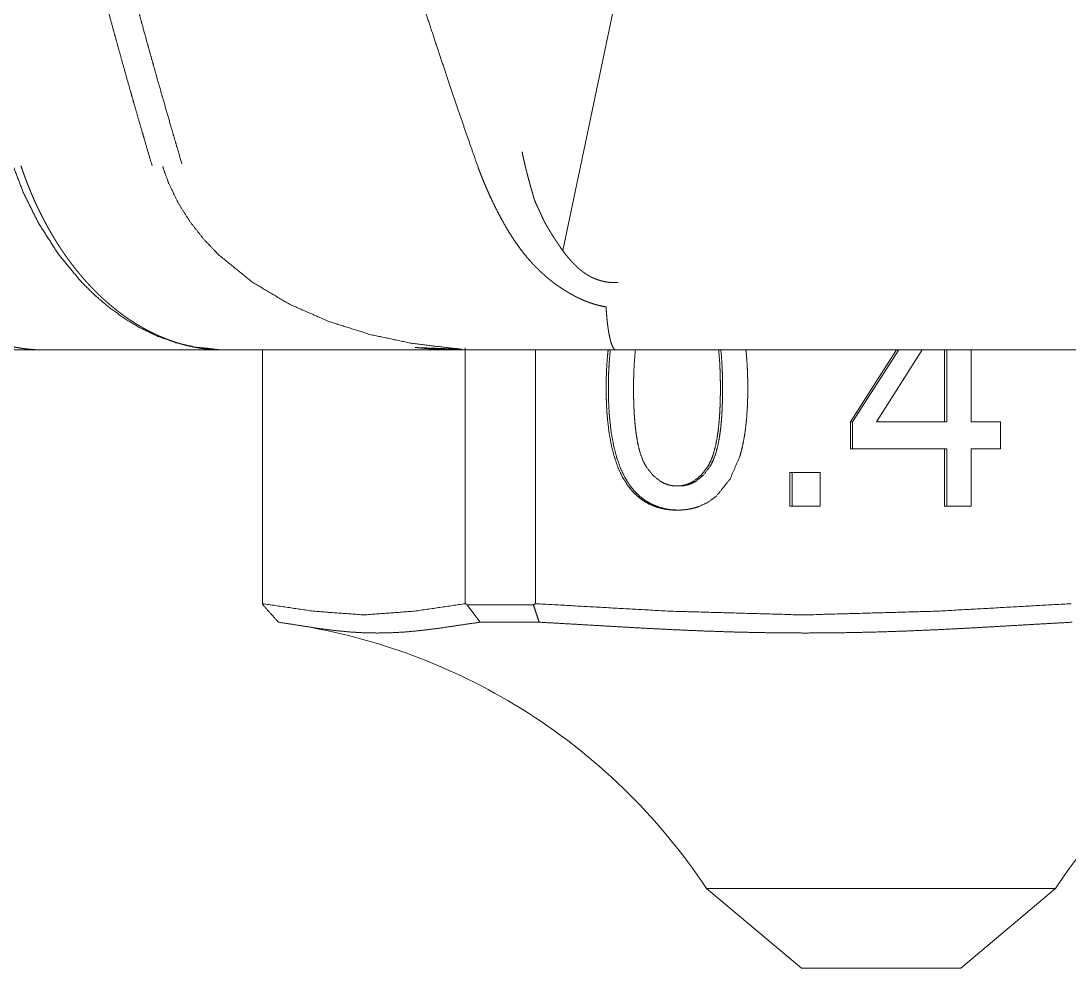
# Paper-space layout 'A3_1' of a CAD drawing. Header units: millimetres. Extents: x 0 to 420, y 0 to 297.
# Drawn here: x 187.65 to 194.23, y 105.77 to 111.71 of the extents above; entities that cross this region are included whole.
import ezdxf

# ---------------------------------------------------------------- set-up
doc = ezdxf.new("R2010")
doc.units = ezdxf.units.MM
doc.layers.add('170', color=7, linetype='Continuous', true_color=0xffffff)

psp = doc.layouts.new('A3_1')

# ---------------------------------------------------------------- linework, layer by layer
at = {"layer": '170', "color": 155, "linetype": 'Continuous', "lineweight": 13}
for p, q in [((191.0535, 110.2719), (191.5939, 112.8477)), ((187.7982, 109.6479), (187.3319, 109.6479)), ((189.2115, 109.6479), (187.7982, 109.6479)), ((188.9212, 109.6479), (188.8693, 109.6535)), ((190.4212, 109.6479), (188.9212, 109.6479)), ((189.1701, 108.0551), (189.1701, 109.6479)), ((190.4212, 109.6479), (190.4075, 109.6519)), ((190.442, 109.6619), (190.442, 108.0551)), ((190.8829, 108.0551), (190.8829, 109.6479)), ((192.859, 109.1959), (193.1483, 109.6479)), ((193.1622, 109.6479), (192.873, 109.1959)), ((193.3089, 109.6479), (193.0236, 109.1959)), ((193.4504, 109.6479), (193.4504, 109.1959)), ((193.4643, 109.6479), (193.4643, 109.1959)), ((193.6178, 109.6479), (193.6178, 109.1959)), ((192.859, 109.0271), (192.859, 109.1959)), ((192.873, 109.1959), (192.859, 109.1959)), ((192.873, 109.0271), (192.873, 109.1959)), ((193.0236, 109.1959), (193.4504, 109.1959)), ((193.4504, 109.1959), (193.4643, 109.1959)), ((193.6178, 109.1959), (193.8019, 109.1959)), ((193.8019, 109.1959), (193.8019, 109.0271)), ((193.4504, 109.0271), (192.859, 109.0271)), ((193.4504, 108.6679), (193.4504, 109.0271)), ((193.4504, 109.0271), (193.4643, 109.0271)), ((193.4643, 108.6679), (193.4643, 109.0271)), ((193.6178, 109.0271), (193.6178, 108.6679)), ((193.8019, 109.0271), (193.6178, 109.0271)), ((192.479, 108.6679), (192.479, 108.8778)), ((192.479, 108.8778), (192.6697, 108.8778)), ((192.4929, 108.6679), (192.4929, 108.8778)), ((192.6697, 108.8778), (192.6697, 108.6679)), ((191.7705, 108.7938), (191.7844, 108.7938)), ((192.6697, 108.6679), (192.479, 108.6679)), ((193.6178, 108.6679), (193.4504, 108.6679)), ((191.9553, 106.2679), (192.5512, 105.7679)), ((193.5512, 105.7679), (194.147, 106.2679))]:
    psp.add_line(p, q, dxfattribs=at)
for centre, start, end in [((188.7883, 104.1679), 58.22449, 80.96624), ((188.7883, 104.1679), 33.54774, 58.22449), ((197.3141, 104.1679), 121.77551, 146.45226)]:
    psp.add_arc(centre, 3.8, start, end, dxfattribs=at)
for points, knots in [([(188.4771, 110.8036), (188.4519, 110.8887), (188.4269, 110.974), (188.4144, 111.0168), (188.3896, 111.1023), (188.365, 111.1881), (188.3527, 111.231), (188.3404, 111.274), (188.3161, 111.3601), (188.2919, 111.4464), (188.2678, 111.5329), (188.2439, 111.6195), (188.232, 111.6629), (188.2083, 111.7498), (188.1965, 111.7933), (188.173, 111.8804), (188.1496, 111.9678), (188.138, 112.0115), (188.1264, 112.0553), (188.1034, 112.1429), (188.0805, 112.2308), (188.0577, 112.3188), (188.0464, 112.3628), (188.0238, 112.4511), (188.0126, 112.4953), (187.9903, 112.5838), (187.9792, 112.6281), (187.9571, 112.7168), (187.9351, 112.8057), (187.9132, 112.8948), (187.9024, 112.9394), (187.8807, 113.0288), (187.8592, 113.1182), (187.8486, 113.163), (187.8273, 113.2527), (187.8167, 113.2977), (187.7956, 113.3876), (187.7747, 113.4777), (187.7643, 113.5228), (187.7539, 113.568), (187.7332, 113.6584), (187.7127, 113.749), (187.7025, 113.7943), (187.6822, 113.8851), (187.6721, 113.9306), (187.652, 114.0216), (187.632, 114.1128), (187.622, 114.1584), (187.6022, 114.2498), (187.5924, 114.2956), (187.5728, 114.3872), (187.5631, 114.4331), (187.5437, 114.5249), (187.5341, 114.5709), (187.5245, 114.6169), (187.5054, 114.7091), (187.4864, 114.8014), (187.4676, 114.8938), (187.4582, 114.9401), (187.4488, 114.9864), (187.4303, 115.0791), (187.421, 115.1256), (187.4026, 115.2185), (187.3844, 115.3116), (187.3663, 115.4049), (187.3573, 115.4515), (187.3394, 115.545), (187.3216, 115.6386), (187.3039, 115.7323), (187.2864, 115.8262), (187.269, 115.9203), (187.2517, 116.0144), (187.2346, 116.1088), (187.2176, 116.2032), (187.2007, 116.2978), (187.184, 116.3926), (187.1674, 116.4874), (187.1591, 116.535), (187.1427, 116.6301), (187.1264, 116.7253), (187.1183, 116.7729), (187.1022, 116.8684), (187.0862, 116.964), (187.0704, 117.0597), (187.0547, 117.1555), (187.0391, 117.2515), (187.0236, 117.3477), (187.0159, 117.3958), (187.0006, 117.4921), (186.993, 117.5403), (186.9779, 117.6369), (186.9704, 117.6852), (186.9555, 117.7819), (186.9407, 117.8788), (186.9334, 117.9273), (186.9188, 118.0243), (186.9115, 118.0729), (186.8971, 118.1702), (186.89, 118.2189), (186.8757, 118.3164), (186.8616, 118.414), (186.8476, 118.5117), (186.8338, 118.6096), (186.8269, 118.6585), (186.8132, 118.7566), (186.8064, 118.8057), (186.7929, 118.9039), (186.7795, 119.0023), (186.7729, 119.0516), (186.7597, 119.1501), (186.7466, 119.2488), (186.7336, 119.3477), (186.7272, 119.3971), (186.7144, 119.4961), (186.7017, 119.5953), (186.6954, 119.6449), (186.6829, 119.7442), (186.6705, 119.8437), (186.6644, 119.8934), (186.6522, 119.9931), (186.6401, 120.0928), (186.6341, 120.1428), (186.6221, 120.2427), (186.6162, 120.2927), (186.6045, 120.3929), (186.5928, 120.4931), (186.5813, 120.5935), (186.5699, 120.694), (186.5586, 120.7946), (186.5474, 120.8953), (186.5418, 120.9457), (186.5308, 121.0466), (186.5254, 121.0971), (186.5145, 121.1982), (186.5038, 121.2995), (186.4932, 121.4008), (186.4827, 121.5022), (186.4723, 121.6038), (186.462, 121.7055), (186.4518, 121.8073), (186.4418, 121.9093), (186.4318, 122.0113), (186.422, 122.1135), (186.4123, 122.2158), (186.4026, 122.3182), (186.3931, 122.4207), (186.3838, 122.5233), (186.3745, 122.6261), (186.3653, 122.729), (186.3608, 122.7804), (186.3518, 122.8835), (186.3429, 122.9867), (186.3341, 123.0899), (186.3297, 123.1416), (186.3211, 123.2451), (186.3168, 123.2969), (186.3084, 123.4005), (186.3042, 123.4523), (186.2959, 123.5561), (186.2877, 123.66), (186.2797, 123.7641), (186.2717, 123.8682), (186.2638, 123.9725), (186.2561, 124.0768), (186.2522, 124.1291), (186.2447, 124.2336), (186.2372, 124.3383), (186.2298, 124.443), (186.2262, 124.4954), (186.2189, 124.6004), (186.2118, 124.7054), (186.2048, 124.8106), (186.1979, 124.9158), (186.1945, 124.9685), (186.1878, 125.074), (186.1811, 125.1795), (186.1779, 125.2323), (186.1714, 125.338), (186.165, 125.4438), (186.1588, 125.5498), (186.1557, 125.6028), (186.1495, 125.7089), (186.1435, 125.8151), (186.1406, 125.8682), (186.1347, 125.9746), (186.1318, 126.0278), (186.1261, 126.1343), (186.1233, 126.1876), (186.1178, 126.2943), (186.1123, 126.4011), (186.107, 126.508), (186.1017, 126.615), (186.0991, 126.6686), (186.0941, 126.7757), (186.0916, 126.8293), (186.0866, 126.9367), (186.0842, 126.9904), (186.0794, 127.0979), (186.077, 127.1517), (186.0724, 127.2593), (186.0679, 127.3671), (186.0634, 127.4749), (186.0591, 127.5829), (186.0548, 127.6909), (186.0528, 127.745), (186.0487, 127.8533), (186.0467, 127.9074), (186.0427, 128.0158), (186.0408, 128.07), (186.037, 128.1786), (186.0351, 128.2329), (186.0315, 128.3416), (186.0279, 128.4504), (186.0245, 128.5593), (186.0211, 128.6683), (186.0179, 128.7774), (186.0147, 128.8866), (186.0132, 128.9413), (186.0102, 129.0507), (186.0087, 129.1054), (186.0058, 129.2149), (186.003, 129.3245), (186.0004, 129.4343), (185.9978, 129.5441), (185.9965, 129.5991), (185.9941, 129.7091), (185.9929, 129.7641), (185.9906, 129.8742), (185.9884, 129.9845), (185.9863, 130.0948), (185.9843, 130.2053), (185.9824, 130.3159), (185.9814, 130.3712), (185.9797, 130.4819), (185.9788, 130.5373), (185.9772, 130.6481), (185.9764, 130.7036), (185.9749, 130.8146), (185.9742, 130.8701), (185.9728, 130.9813), (185.9715, 131.0925), (185.9704, 131.2039), (185.9693, 131.3154), (185.9687, 131.3711), (185.9678, 131.4827), (185.9669, 131.5944), (185.9665, 131.6503), (185.9658, 131.7622), (185.9652, 131.8741), (185.9646, 131.9862), (185.9642, 132.0983), (185.9638, 132.2106), (185.9636, 132.2668), (185.9634, 132.3791), (185.9633, 132.4354), (185.9632, 132.5479)], [0, 0, 0.004042, 0.008091, 0.010117, 0.014174, 0.018237, 0.02027, 0.022306, 0.026381, 0.030461, 0.034548, 0.038641, 0.040688, 0.04479, 0.046843, 0.050954, 0.05507, 0.057129, 0.059191, 0.063319, 0.067453, 0.071592, 0.073663, 0.077811, 0.079888, 0.084044, 0.086124, 0.090289, 0.094459, 0.098636, 0.100727, 0.104911, 0.109101, 0.111198, 0.115397, 0.117499, 0.121706, 0.125918, 0.128026, 0.130136, 0.13436, 0.138588, 0.140704, 0.144941, 0.147062, 0.151307, 0.155557, 0.157684, 0.161942, 0.164074, 0.16834, 0.170475, 0.174749, 0.176889, 0.179029, 0.183315, 0.187605, 0.191901, 0.194051, 0.196202, 0.200509, 0.202664, 0.206979, 0.211299, 0.215624, 0.217788, 0.222121, 0.22646, 0.230804, 0.235152, 0.239507, 0.243867, 0.248232, 0.252602, 0.256978, 0.261359, 0.265745, 0.267941, 0.272335, 0.276735, 0.278936, 0.283343, 0.287756, 0.292174, 0.296597, 0.301025, 0.305459, 0.307678, 0.31212, 0.314342, 0.318791, 0.321018, 0.325475, 0.329937, 0.33217, 0.336639, 0.338877, 0.343355, 0.345595, 0.35008, 0.354571, 0.359066, 0.363567, 0.36582, 0.370328, 0.372584, 0.3771, 0.381621, 0.383884, 0.388413, 0.392946, 0.397485, 0.399755, 0.404301, 0.408853, 0.411131, 0.415689, 0.420253, 0.422536, 0.427107, 0.431683, 0.433973, 0.438556, 0.440849, 0.44544, 0.450035, 0.454636, 0.459241, 0.463852, 0.468466, 0.470776, 0.475399, 0.477712, 0.482341, 0.486976, 0.491616, 0.49626, 0.50091, 0.505564, 0.510223, 0.514887, 0.519556, 0.52423, 0.528908, 0.533592, 0.53828, 0.542973, 0.547671, 0.552374, 0.554728, 0.559438, 0.564153, 0.568873, 0.571235, 0.575961, 0.578328, 0.583062, 0.58543, 0.590172, 0.594918, 0.599669, 0.604425, 0.609186, 0.613951, 0.616337, 0.621109, 0.625887, 0.630669, 0.633062, 0.637851, 0.642645, 0.647444, 0.652248, 0.654652, 0.659463, 0.664278, 0.666687, 0.671509, 0.676337, 0.681169, 0.683587, 0.688426, 0.693269, 0.695693, 0.700543, 0.702971, 0.707828, 0.710258, 0.715123, 0.719992, 0.724866, 0.729745, 0.732186, 0.737071, 0.739516, 0.744408, 0.746857, 0.751756, 0.754207, 0.759113, 0.764024, 0.768939, 0.77386, 0.778785, 0.781249, 0.786181, 0.788648, 0.793586, 0.796058, 0.801004, 0.803478, 0.80843, 0.813387, 0.818349, 0.823315, 0.828286, 0.833261, 0.835751, 0.840733, 0.843226, 0.848215, 0.853209, 0.858207, 0.86321, 0.865714, 0.870723, 0.873229, 0.878246, 0.883267, 0.888293, 0.893323, 0.898358, 0.900877, 0.905919, 0.908441, 0.913489, 0.916016, 0.921071, 0.9236, 0.928661, 0.933728, 0.938799, 0.943875, 0.946415, 0.951497, 0.956583, 0.959128, 0.964221, 0.969319, 0.974421, 0.979528, 0.984639, 0.987197, 0.992315, 0.994875, 1, 1]), ([(186.0813, 132.5479), (186.0815, 132.388), (186.0819, 132.2284), (186.0824, 132.069), (186.0831, 131.91), (186.0841, 131.7512), (186.0852, 131.5927), (186.0865, 131.4345), (186.0872, 131.3556), (186.0888, 131.1978), (186.0897, 131.119), (186.0916, 130.9617), (186.0937, 130.8046), (186.096, 130.6479), (186.0985, 130.4914), (186.1012, 130.3352), (186.1041, 130.1793), (186.1056, 130.1015), (186.1088, 129.946), (186.1105, 129.8684), (186.1139, 129.7134), (186.1176, 129.5586), (186.1215, 129.4042), (186.1235, 129.3271), (186.1277, 129.1731), (186.132, 129.0194), (186.1343, 128.9427), (186.139, 128.7894), (186.1439, 128.6364), (186.1464, 128.5601), (186.1515, 128.4076), (186.1569, 128.2553), (186.1597, 128.1793), (186.1653, 128.0275), (186.1712, 127.876), (186.1773, 127.7248), (186.1804, 127.6493), (186.1868, 127.4986), (186.1933, 127.3481), (186.1967, 127.273), (186.2036, 127.123), (186.2071, 127.0481), (186.2143, 126.8986), (186.2179, 126.8239), (186.2254, 126.6748), (186.2331, 126.5259), (186.2409, 126.3774), (186.249, 126.2292), (186.2573, 126.0813), (186.2615, 126.0075), (186.2701, 125.86), (186.2744, 125.7864), (186.2833, 125.6394), (186.2924, 125.4927), (186.3017, 125.3463), (186.3064, 125.2732), (186.316, 125.1273), (186.3209, 125.0544), (186.3308, 124.9089), (186.3408, 124.7637), (186.3511, 124.6188), (186.3616, 124.4743), (186.3723, 124.33), (186.3832, 124.1861), (186.3888, 124.1143), (186.4, 123.9708), (186.4056, 123.8991), (186.4171, 123.7561), (186.4289, 123.6134), (186.4408, 123.471), (186.4529, 123.329), (186.4652, 123.1872), (186.4714, 123.1165), (186.484, 122.9752), (186.4969, 122.8342), (186.5099, 122.6935), (186.5231, 122.5532), (186.5298, 122.4831), (186.5433, 122.3432), (186.5502, 122.2735), (186.564, 122.1341), (186.578, 121.995), (186.5851, 121.9255), (186.5995, 121.7869), (186.6067, 121.7178), (186.6213, 121.5797), (186.6362, 121.4419), (186.6437, 121.3731), (186.6588, 121.2357), (186.6741, 121.0988), (186.6897, 120.9621), (186.6975, 120.8939), (186.7133, 120.7577), (186.7294, 120.6218), (186.7375, 120.554), (186.7538, 120.4186), (186.7703, 120.2835), (186.787, 120.1488), (186.804, 120.0144), (186.8211, 119.8803), (186.8384, 119.7465), (186.8471, 119.6798), (186.8647, 119.5466), (186.8736, 119.48), (186.8915, 119.3472), (186.9096, 119.2148), (186.9187, 119.1487), (186.9372, 119.0168), (186.9464, 118.9509), (186.9651, 118.8194), (186.9746, 118.7539), (186.9936, 118.6229), (187.0128, 118.4923), (187.0224, 118.4271), (187.0419, 118.297), (187.0518, 118.2321), (187.0715, 118.1025), (187.0815, 118.0378), (187.1016, 117.9087), (187.1219, 117.78), (187.1424, 117.6516), (187.1631, 117.5235), (187.1735, 117.4597), (187.1945, 117.3321), (187.2051, 117.2684), (187.2264, 117.1414), (187.2479, 117.0147), (187.2696, 116.8884), (187.2805, 116.8254), (187.2915, 116.7624), (187.3025, 116.6996), (187.3247, 116.5741), (187.347, 116.449), (187.3583, 116.3866), (187.3696, 116.3243), (187.381, 116.262), (187.4039, 116.1378), (187.4154, 116.0758), (187.4385, 115.9521), (187.4619, 115.8288), (187.4737, 115.7672), (187.4855, 115.7058), (187.4974, 115.6444), (187.5212, 115.5219), (187.5453, 115.3998), (187.5574, 115.3389), (187.5695, 115.278), (187.5817, 115.2173), (187.594, 115.1567), (187.6186, 115.0356), (187.631, 114.9753), (187.6435, 114.9149), (187.6685, 114.7946), (187.6811, 114.7346), (187.7064, 114.6148), (187.7191, 114.555), (187.7319, 114.4954), (187.7576, 114.3764), (187.7835, 114.2576), (187.7965, 114.1984), (187.8096, 114.1393), (187.8358, 114.0213), (187.849, 113.9624), (187.8623, 113.9037), (187.8889, 113.7865), (187.9158, 113.6696), (187.9428, 113.553), (187.97, 113.4369), (187.9837, 113.3789), (187.9974, 113.3211), (188.025, 113.2057), (188.0389, 113.1481), (188.0528, 113.0906), (188.0668, 113.0332), (188.0808, 112.976), (188.0948, 112.9187), (188.1089, 112.8617), (188.1231, 112.8046), (188.1515, 112.6909), (188.1658, 112.6342), (188.1802, 112.5775), (188.209, 112.4646), (188.2235, 112.4083), (188.238, 112.352), (188.2672, 112.2398), (188.2818, 112.1839), (188.3113, 112.0723), (188.3261, 112.0166), (188.341, 111.961), (188.3559, 111.9055), (188.3708, 111.8502), (188.3858, 111.7949), (188.4008, 111.7397), (188.4159, 111.6846), (188.4462, 111.5748), (188.4614, 111.52), (188.4767, 111.4653), (188.492, 111.4108), (188.5074, 111.3562), (188.5382, 111.2476), (188.5693, 111.1393), (188.6005, 111.0314), (188.6162, 110.9777), (188.6319, 110.924), (188.6635, 110.8169)], [0, 0, 0.007283, 0.014553, 0.02181, 0.029054, 0.036286, 0.043504, 0.05071, 0.054306, 0.061491, 0.065081, 0.072248, 0.079401, 0.086542, 0.093669, 0.100783, 0.107884, 0.111429, 0.118511, 0.122048, 0.12911, 0.136159, 0.143196, 0.146707, 0.153723, 0.160727, 0.164225, 0.171209, 0.178179, 0.181658, 0.188609, 0.195546, 0.199012, 0.20593, 0.212835, 0.219727, 0.223167, 0.230039, 0.236897, 0.240324, 0.247163, 0.250576, 0.257396, 0.260802, 0.267602, 0.274389, 0.281162, 0.287923, 0.29467, 0.298037, 0.304765, 0.308125, 0.314833, 0.321527, 0.328208, 0.331543, 0.338204, 0.341531, 0.348173, 0.3548, 0.361415, 0.368017, 0.374605, 0.381179, 0.38446, 0.391015, 0.394289, 0.400823, 0.407344, 0.413852, 0.420346, 0.426827, 0.430061, 0.436521, 0.442969, 0.449402, 0.455823, 0.45903, 0.46543, 0.468623, 0.475003, 0.481369, 0.484549, 0.490895, 0.494061, 0.500387, 0.506699, 0.509852, 0.516144, 0.522422, 0.528687, 0.531813, 0.538058, 0.544288, 0.547401, 0.553611, 0.559809, 0.565992, 0.572163, 0.578319, 0.584462, 0.587527, 0.593649, 0.596707, 0.602809, 0.608898, 0.611935, 0.618003, 0.621033, 0.62708, 0.630097, 0.636124, 0.642136, 0.645139, 0.651131, 0.65412, 0.660091, 0.663072, 0.669022, 0.674958, 0.68088, 0.686789, 0.689736, 0.695623, 0.698563, 0.704429, 0.710281, 0.716119, 0.719031, 0.721943, 0.724847, 0.73065, 0.736439, 0.739329, 0.742213, 0.745097, 0.75085, 0.753719, 0.759451, 0.76517, 0.768025, 0.770873, 0.773721, 0.779404, 0.785072, 0.787899, 0.790726, 0.793546, 0.796366, 0.801992, 0.804798, 0.807603, 0.813201, 0.815992, 0.821568, 0.824353, 0.82713, 0.832678, 0.838211, 0.840974, 0.84373, 0.849236, 0.851985, 0.854726, 0.860203, 0.865665, 0.871114, 0.876547, 0.879261, 0.881967, 0.887372, 0.89007, 0.892762, 0.895454, 0.898138, 0.900822, 0.903499, 0.906176, 0.911515, 0.914178, 0.91684, 0.922149, 0.924797, 0.927444, 0.932724, 0.935357, 0.940615, 0.94324, 0.945858, 0.948475, 0.951086, 0.953696, 0.956299, 0.958901, 0.964091, 0.966679, 0.969267, 0.971847, 0.974427, 0.979571, 0.984701, 0.989816, 0.992366, 0.994916, 1, 1]), ([(187.6644, 132.5479), (187.6662, 132.4086), (187.6682, 132.2694), (187.6692, 132.1999), (187.6712, 132.061), (187.6723, 131.9916), (187.6745, 131.8529), (187.6756, 131.7837), (187.6779, 131.6453), (187.6803, 131.5071), (187.6829, 131.3691), (187.6855, 131.2313), (187.6868, 131.1624), (187.6896, 131.0249), (187.6924, 130.8875), (187.6954, 130.7503), (187.6984, 130.6133), (187.7016, 130.4765), (187.7048, 130.3399), (187.7082, 130.2035), (187.7116, 130.0672), (187.7152, 129.9312), (187.7189, 129.7953), (187.7226, 129.6596), (187.7246, 129.5919), (187.7285, 129.4565), (187.7326, 129.3213), (187.7346, 129.2537), (187.7389, 129.1188), (187.7432, 128.9841), (187.7476, 128.8495), (187.7522, 128.7152), (187.7569, 128.581), (187.7617, 128.4471), (187.7641, 128.3802), (187.7691, 128.2465), (187.7741, 128.113), (187.7767, 128.0463), (187.782, 127.9132), (187.7847, 127.8467), (187.7901, 127.7138), (187.7957, 127.5811), (187.7985, 127.5148), (187.8042, 127.3823), (187.8071, 127.3162), (187.8131, 127.1841), (187.8161, 127.1181), (187.8222, 126.9863), (187.8253, 126.9205), (187.8316, 126.789), (187.8348, 126.7232), (187.8413, 126.592), (187.8479, 126.461), (187.8546, 126.3302), (187.8615, 126.1995), (187.8685, 126.0691), (187.8756, 125.9389), (187.8828, 125.8088), (187.8902, 125.679), (187.8977, 125.5494), (187.9015, 125.4847), (187.9092, 125.3553), (187.9171, 125.2262), (187.921, 125.1617), (187.9291, 125.0329), (187.9372, 124.9043), (187.9455, 124.7759), (187.9497, 124.7117), (187.9582, 124.5836), (187.9669, 124.4557), (187.9712, 124.3918), (187.9801, 124.2642), (187.989, 124.1369), (187.9981, 124.0097), (188.0027, 123.9462), (188.012, 123.8193), (188.0215, 123.6926), (188.0263, 123.6294), (188.0359, 123.503), (188.0408, 123.4399), (188.0506, 123.3139), (188.0606, 123.1881), (188.0708, 123.0624), (188.0811, 122.937), (188.0915, 122.8118), (188.102, 122.6868), (188.1074, 122.6244), (188.1223, 122.4527), (188.1376, 122.2812), (188.1512, 122.1323), (188.1651, 121.9836), (188.1771, 121.8575), (188.1894, 121.7315), (188.1997, 121.6283), (188.2101, 121.525), (188.2184, 121.4445), (188.2269, 121.3639), (188.2331, 121.3061), (188.2395, 121.2483), (188.2447, 121.2013), (188.2553, 121.1075), (188.2607, 121.0607), (188.266, 121.0139), (188.2769, 120.9205), (188.2878, 120.8273), (188.2989, 120.7343), (188.3044, 120.6879), (188.3157, 120.5952), (188.327, 120.5027), (188.3327, 120.4565), (188.3442, 120.3643), (188.3559, 120.2723), (188.3617, 120.2264), (188.3735, 120.1347), (188.3855, 120.0432), (188.3975, 119.9519), (188.4097, 119.8608), (188.4158, 119.8154), (188.4281, 119.7246), (188.4344, 119.6793), (188.4469, 119.5888), (188.4595, 119.4985), (188.4723, 119.4085), (188.4852, 119.3187), (188.4982, 119.229), (188.5113, 119.1396), (188.5246, 119.0504), (188.5312, 119.0059), (188.5447, 118.917), (188.5515, 118.8726), (188.5651, 118.784), (188.5789, 118.6957), (188.5928, 118.6075), (188.6318, 118.3646), (188.6719, 118.122), (188.7118, 117.8862), (188.7527, 117.6507), (188.7935, 117.422), (188.8353, 117.1937), (188.8768, 116.9721), (188.9193, 116.7509), (188.9614, 116.5365), (189.0045, 116.3223), (189.0472, 116.115), (189.0908, 115.9079), (189.1339, 115.7076), (189.1779, 115.5076), (189.2213, 115.3143), (189.2656, 115.1213), (189.3091, 114.935), (189.3535, 114.749), (189.3971, 114.5696), (189.4415, 114.3906), (189.485, 114.2182), (189.5293, 114.0461), (189.5726, 113.8806), (189.6165, 113.7153), (189.6595, 113.5567), (189.703, 113.3982), (189.7454, 113.2464), (189.7884, 113.0948), (189.8302, 112.9498), (189.8725, 112.8049), (189.9135, 112.6666), (189.9549, 112.5285), (189.995, 112.3968), (190.0355, 112.2654), (190.0744, 112.1404), (190.1138, 112.0155), (190.1516, 111.8971), (190.1897, 111.7789), (190.2262, 111.667), (190.2629, 111.5553), (190.2979, 111.4499), (190.3332, 111.3447), (190.3666, 111.2458), (190.4002, 111.147), (190.432, 111.0545), (190.4639, 110.9621), (190.4938, 110.876), (190.5239, 110.7899)], [0, 0, 0.006321, 0.012635, 0.015788, 0.022089, 0.025238, 0.031528, 0.034668, 0.040946, 0.047214, 0.053475, 0.059728, 0.062852, 0.069092, 0.075324, 0.081548, 0.087763, 0.09397, 0.100168, 0.106359, 0.11254, 0.118714, 0.124879, 0.131035, 0.134109, 0.140254, 0.146389, 0.149455, 0.155577, 0.161691, 0.167797, 0.173894, 0.179983, 0.186063, 0.189099, 0.195167, 0.201225, 0.204253, 0.210299, 0.213317, 0.21935, 0.225375, 0.228385, 0.234396, 0.237398, 0.243396, 0.246394, 0.252379, 0.255367, 0.26134, 0.264324, 0.270284, 0.276234, 0.282176, 0.28811, 0.294035, 0.29995, 0.305858, 0.311756, 0.317646, 0.320586, 0.326463, 0.33233, 0.335262, 0.341116, 0.346962, 0.352798, 0.355713, 0.361536, 0.367351, 0.370255, 0.376057, 0.381849, 0.387633, 0.39052, 0.39629, 0.402052, 0.40493, 0.410678, 0.413547, 0.419282, 0.425007, 0.430724, 0.436431, 0.44213, 0.447819, 0.450662, 0.458477, 0.466291, 0.47307, 0.479847, 0.48559, 0.491332, 0.496039, 0.500747, 0.504419, 0.508092, 0.510731, 0.513369, 0.515512, 0.519793, 0.521932, 0.524066, 0.528331, 0.532587, 0.536835, 0.538957, 0.543192, 0.54742, 0.549529, 0.553744, 0.55795, 0.560051, 0.564244, 0.568429, 0.572606, 0.576774, 0.578854, 0.583009, 0.585085, 0.589227, 0.593361, 0.597487, 0.601604, 0.605711, 0.609811, 0.613902, 0.615943, 0.620021, 0.622058, 0.626122, 0.630178, 0.634226, 0.645385, 0.656541, 0.667388, 0.67823, 0.688765, 0.699295, 0.709518, 0.719737, 0.729649, 0.739557, 0.749159, 0.758758, 0.768052, 0.777341, 0.786327, 0.795308, 0.803986, 0.81266, 0.821031, 0.829398, 0.837463, 0.845525, 0.853284, 0.86104, 0.868495, 0.875947, 0.883098, 0.890245, 0.897092, 0.903936, 0.91048, 0.917021, 0.923263, 0.929501, 0.93544, 0.941378, 0.947015, 0.952651, 0.957987, 0.963321, 0.968357, 0.973391, 0.978127, 0.98286, 0.987296, 0.99173, 0.995865, 1, 1]), ([(187.5938, 110.8319), (187.6711, 110.6302), (187.7639, 110.4435), (187.8887, 110.2489), (188.0306, 110.077), (188.1153, 109.993), (188.2035, 109.9177), (188.3016, 109.8466), (188.4027, 109.7859), (188.5135, 109.7331), (188.6261, 109.6933), (188.7471, 109.6657), (188.8693, 109.6534)], [0, 0, 0.117273, 0.230418, 0.355949, 0.476921, 0.541688, 0.60468, 0.670436, 0.734478, 0.801117, 0.865964, 0.93333, 1, 1]), ([(191.4006, 110.0708), (191.3958, 110.0706), (191.3911, 110.0704), (191.3864, 110.0703), (191.3817, 110.0702), (191.3772, 110.0702), (191.3726, 110.0703), (191.3682, 110.0704), (191.3638, 110.0706), (191.3594, 110.0709), (191.3551, 110.0712), (191.3509, 110.0715), (191.3467, 110.0719), (191.3426, 110.0723), (191.3385, 110.0728), (191.3345, 110.0734), (191.3305, 110.074), (191.3267, 110.0746), (191.3228, 110.0753), (191.319, 110.076), (191.3152, 110.0767), (191.3116, 110.0775), (191.3079, 110.0783), (191.3043, 110.0791), (191.3007, 110.08), (191.2972, 110.0809), (191.2938, 110.0819), (191.2904, 110.0828), (191.287, 110.0838), (191.2837, 110.0848), (191.2804, 110.0859), (191.2772, 110.0869), (191.2741, 110.088), (191.2709, 110.0891), (191.2679, 110.0902), (191.2648, 110.0914), (191.2618, 110.0925), (191.2589, 110.0937), (191.256, 110.0949), (191.2531, 110.0961), (191.2503, 110.0973), (191.2475, 110.0985), (191.2448, 110.0998), (191.2421, 110.101), (191.2395, 110.1023), (191.2369, 110.1035), (191.2343, 110.1048), (191.2318, 110.1061), (191.2293, 110.1074), (191.2268, 110.1087), (191.2244, 110.11), (191.222, 110.1113), (191.2197, 110.1126), (191.2174, 110.1138), (191.2152, 110.1151), (191.213, 110.1164), (191.2108, 110.1177), (191.2086, 110.119), (191.2065, 110.1203), (191.2045, 110.1216), (191.2024, 110.1229), (191.2004, 110.1241), (191.1985, 110.1254), (191.1965, 110.1267), (191.1946, 110.1279), (191.1928, 110.1292), (191.1892, 110.1317), (191.1874, 110.1329), (191.184, 110.1353), (191.1824, 110.1365), (191.1808, 110.1377), (191.1792, 110.1388), (191.1776, 110.14), (191.1761, 110.1411), (191.1732, 110.1434), (191.1718, 110.1445), (191.1704, 110.1456), (191.169, 110.1467), (191.1677, 110.1477), (191.1664, 110.1487), (191.1651, 110.1498), (191.1639, 110.1508), (191.1627, 110.1518), (191.1615, 110.1527), (191.1604, 110.1537), (191.1593, 110.1546), (191.1571, 110.1564), (191.1561, 110.1573), (191.1551, 110.1582), (191.1532, 110.1598), (191.1523, 110.1606), (191.1514, 110.1614), (191.1506, 110.1621), (191.1497, 110.1629), (191.149, 110.1636), (191.1482, 110.1643), (191.1475, 110.1649), (191.1468, 110.1656), (191.1454, 110.1668), (191.1448, 110.1674), (191.1442, 110.1679), (191.1437, 110.1685), (191.1431, 110.169), (191.1426, 110.1695), (191.1421, 110.1699), (191.1417, 110.1703), (191.1412, 110.1708), (191.1409, 110.1711), (191.1405, 110.1715), (191.1402, 110.1719), (191.1398, 110.1722), (191.1369, 110.1751), (191.134, 110.178), (191.13, 110.1819), (191.1261, 110.1859), (191.1211, 110.191), (191.1161, 110.1961), (191.1102, 110.2024), (191.1044, 110.2088), (191.0975, 110.2165), (191.0908, 110.2242), (191.0831, 110.2334), (191.0756, 110.2427), (191.0571, 110.2669), (191.0394, 110.2917), (191.0299, 110.3059), (191.0203, 110.32), (191.0167, 110.3254), (191.0131, 110.3307), (191.0095, 110.336), (191.0059, 110.3414), (191.0024, 110.3468), (190.9989, 110.3522), (190.9954, 110.3576), (190.9919, 110.3631), (190.9885, 110.3685), (190.9851, 110.374), (190.9784, 110.3849), (190.975, 110.3904), (190.9717, 110.3958), (190.9684, 110.4013), (190.9652, 110.4068), (190.9619, 110.4123), (190.9587, 110.4178), (190.9555, 110.4233), (190.9491, 110.4343), (190.946, 110.4398), (190.9441, 110.4433), (190.9421, 110.4469), (190.9395, 110.452), (190.9369, 110.4571), (190.9336, 110.4638), (190.9303, 110.4705), (190.9263, 110.4788), (190.9225, 110.4872), (190.9179, 110.4971), (190.9134, 110.5071), (190.911, 110.5125), (190.9086, 110.5178), (190.906, 110.5235), (190.9034, 110.5292), (190.9006, 110.5351), (190.8979, 110.541), (190.8919, 110.5535), (190.8893, 110.559), (190.8868, 110.5645), (190.8845, 110.5699), (190.8822, 110.5753), (190.8801, 110.5806), (190.878, 110.5859), (190.8761, 110.5911), (190.8743, 110.5963), (190.8726, 110.6014), (190.871, 110.6066), (190.8696, 110.6116), (190.8683, 110.6166), (190.8664, 110.6237), (190.865, 110.6285), (190.8619, 110.6392), (190.8602, 110.6452), (190.8561, 110.6596), (190.8537, 110.668), (190.8513, 110.6764), (190.8459, 110.6957), (190.843, 110.7065), (190.84, 110.7173), (190.8369, 110.7292), (190.8337, 110.7412), (190.8303, 110.7542), (190.827, 110.7673), (190.8235, 110.7814), (190.8201, 110.7955), (190.8165, 110.8106), (190.813, 110.8257), (190.8094, 110.8416), (190.8058, 110.8576), (190.8022, 110.8742), (190.7987, 110.891)], [0, 0, 0.00438, 0.008757, 0.013001, 0.017262, 0.02141, 0.025577, 0.029614, 0.033653, 0.037599, 0.041549, 0.045409, 0.049253, 0.053008, 0.056768, 0.06044, 0.064118, 0.067708, 0.071305, 0.074813, 0.078313, 0.08174, 0.085178, 0.08853, 0.091889, 0.095161, 0.098442, 0.101656, 0.10486, 0.108015, 0.111143, 0.114222, 0.11729, 0.120307, 0.123302, 0.12624, 0.129191, 0.132073, 0.134947, 0.137752, 0.140565, 0.143325, 0.14608, 0.148763, 0.151453, 0.154071, 0.156702, 0.159278, 0.161846, 0.164359, 0.16686, 0.169311, 0.17175, 0.174131, 0.176521, 0.178857, 0.181182, 0.183449, 0.185704, 0.187923, 0.190125, 0.192275, 0.194414, 0.196506, 0.198592, 0.200616, 0.204596, 0.206567, 0.210366, 0.212202, 0.21405, 0.21583, 0.217616, 0.219333, 0.222703, 0.224355, 0.225954, 0.227544, 0.229081, 0.230603, 0.232078, 0.233539, 0.234952, 0.236351, 0.237697, 0.239028, 0.241597, 0.242793, 0.24401, 0.246309, 0.247391, 0.248479, 0.249501, 0.250516, 0.251464, 0.252425, 0.253313, 0.254193, 0.255834, 0.256602, 0.257355, 0.258049, 0.258729, 0.259356, 0.259976, 0.260529, 0.261096, 0.261583, 0.262076, 0.262503, 0.262923, 0.266676, 0.270442, 0.275555, 0.280661, 0.287147, 0.293641, 0.301544, 0.309444, 0.318806, 0.328169, 0.339064, 0.349943, 0.377769, 0.405569, 0.421145, 0.436705, 0.442593, 0.448471, 0.454362, 0.46024, 0.466123, 0.472003, 0.477871, 0.483745, 0.489609, 0.495479, 0.507186, 0.513025, 0.518869, 0.524696, 0.530539, 0.536354, 0.542168, 0.547963, 0.559537, 0.565312, 0.568992, 0.572662, 0.577907, 0.583144, 0.589956, 0.59677, 0.605178, 0.613571, 0.623561, 0.633553, 0.638921, 0.644279, 0.649958, 0.655627, 0.661624, 0.667604, 0.680203, 0.685727, 0.691237, 0.696589, 0.701947, 0.707158, 0.71236, 0.717418, 0.722468, 0.727378, 0.732278, 0.73704, 0.741797, 0.748465, 0.752981, 0.763161, 0.76884, 0.782511, 0.790505, 0.798488, 0.816704, 0.826917, 0.83713, 0.848399, 0.859677, 0.871973, 0.884274, 0.897522, 0.910765, 0.924905, 0.939027, 0.953947, 0.968846, 0.984424, 1, 1]), ([(187.6537, 110.8036), (187.66, 110.7851), (187.6632, 110.7758), (187.6664, 110.7665), (187.6697, 110.7573), (187.673, 110.748), (187.6764, 110.7388), (187.6798, 110.7296), (187.6832, 110.7204), (187.6867, 110.7112), (187.6902, 110.702), (187.6937, 110.6928), (187.6973, 110.6836), (187.7009, 110.6745), (187.7046, 110.6653), (187.7083, 110.6562), (187.7121, 110.647), (187.7158, 110.6379), (187.7197, 110.6288), (187.7236, 110.6198), (187.7275, 110.6107), (187.7314, 110.6016), (187.7354, 110.5926), (187.7394, 110.5836), (187.7435, 110.5746), (187.7476, 110.5656), (187.7517, 110.5566), (187.7559, 110.5476), (187.7601, 110.5387), (187.7644, 110.5298), (187.7687, 110.5209), (187.7731, 110.512), (187.7775, 110.5031), (187.7819, 110.4943), (187.7864, 110.4854), (187.7909, 110.4766), (187.7954, 110.4678), (187.8, 110.4591), (187.8046, 110.4503), (187.8093, 110.4416), (187.814, 110.4329), (187.8188, 110.4242), (187.8236, 110.4156), (187.8284, 110.407), (187.8333, 110.3984), (187.8382, 110.3898), (187.8431, 110.3812), (187.8481, 110.3727), (187.8532, 110.3642), (187.8582, 110.3557), (187.8634, 110.3473), (187.8685, 110.3388), (187.8737, 110.3304), (187.8789, 110.3221), (187.8842, 110.3137), (187.8895, 110.3054), (187.8949, 110.2972), (187.9003, 110.2889), (187.9057, 110.2807), (187.9112, 110.2725), (187.9167, 110.2644), (187.9223, 110.2562), (187.9278, 110.2481), (187.9335, 110.2401), (187.9392, 110.2321), (187.9449, 110.2241), (187.9506, 110.2161), (187.9564, 110.2082), (187.9623, 110.2003), (187.9681, 110.1925), (187.974, 110.1847), (187.98, 110.1769), (187.986, 110.1691), (187.992, 110.1614), (187.9981, 110.1538), (188.0042, 110.1462), (188.0103, 110.1386), (188.0165, 110.131), (188.0227, 110.1235), (188.029, 110.1161), (188.0353, 110.1086), (188.0416, 110.1012), (188.048, 110.0939), (188.0544, 110.0866), (188.0609, 110.0793), (188.0674, 110.0721), (188.0739, 110.065), (188.0805, 110.0578), (188.087, 110.0507), (188.0937, 110.0437), (188.1004, 110.0367), (188.1071, 110.0298), (188.1138, 110.0229), (188.1206, 110.016), (188.1274, 110.0092), (188.1343, 110.0025), (188.1412, 109.9958), (188.1481, 109.9891), (188.1551, 109.9825), (188.1621, 109.9759), (188.1691, 109.9694), (188.1762, 109.963), (188.1833, 109.9566), (188.1904, 109.9502), (188.1976, 109.9439), (188.2048, 109.9377), (188.212, 109.9315), (188.2193, 109.9253), (188.2266, 109.9192), (188.234, 109.9132), (188.2414, 109.9072), (188.2488, 109.9013), (188.2562, 109.8954), (188.2637, 109.8896), (188.2712, 109.8839), (188.2787, 109.8782), (188.2863, 109.8726), (188.2939, 109.867), (188.3015, 109.8615), (188.3092, 109.856), (188.3169, 109.8506), (188.3246, 109.8453), (188.3324, 109.84), (188.3402, 109.8348), (188.348, 109.8296), (188.3558, 109.8245), (188.3637, 109.8195), (188.3716, 109.8145), (188.3795, 109.8096), (188.3875, 109.8048), (188.3955, 109.8), (188.4035, 109.7953), (188.4115, 109.7907), (188.4196, 109.7861), (188.4277, 109.7816), (188.4358, 109.7771), (188.444, 109.7727), (188.4521, 109.7684), (188.4603, 109.7642), (188.4685, 109.76), (188.4768, 109.7559), (188.4851, 109.7519), (188.4934, 109.7479), (188.5017, 109.744), (188.51, 109.7402), (188.5184, 109.7364), (188.5268, 109.7328), (188.5352, 109.7292), (188.5437, 109.7256), (188.5521, 109.7222), (188.5606, 109.7188), (188.5691, 109.7154), (188.5776, 109.7122), (188.5861, 109.709), (188.5947, 109.7059), (188.6033, 109.7029), (188.6119, 109.7), (188.6205, 109.6971), (188.6291, 109.6943), (188.6378, 109.6916), (188.6464, 109.689), (188.6551, 109.6864), (188.6638, 109.684), (188.6725, 109.6816), (188.6813, 109.6793), (188.69, 109.677), (188.6988, 109.6748), (188.7075, 109.6728), (188.7163, 109.6708), (188.7251, 109.6689), (188.734, 109.667), (188.7428, 109.6653), (188.7516, 109.6636), (188.7605, 109.662), (188.7693, 109.6605), (188.7782, 109.6591), (188.7871, 109.6577), (188.796, 109.6565), (188.8049, 109.6553), (188.8138, 109.6542), (188.8227, 109.6532), (188.8316, 109.6523), (188.8406, 109.6515), (188.8495, 109.6507), (188.8584, 109.6501), (188.8674, 109.6495), (188.8764, 109.649), (188.8853, 109.6486), (188.8943, 109.6483), (188.9032, 109.6481), (188.9122, 109.648), (188.9212, 109.6479)], [0, 0, 0.010715, 0.016081, 0.021443, 0.02681, 0.032182, 0.037558, 0.042931, 0.048313, 0.053691, 0.059078, 0.064462, 0.069854, 0.07524, 0.080634, 0.086026, 0.091421, 0.096815, 0.102222, 0.107618, 0.113027, 0.118421, 0.123828, 0.129234, 0.134644, 0.140048, 0.145462, 0.150869, 0.156281, 0.161688, 0.167105, 0.172511, 0.177932, 0.183338, 0.188754, 0.19416, 0.199576, 0.204983, 0.2104, 0.215808, 0.221227, 0.226632, 0.232048, 0.237449, 0.242862, 0.248272, 0.253683, 0.259085, 0.264495, 0.26989, 0.275299, 0.280699, 0.286096, 0.291491, 0.296895, 0.302285, 0.307683, 0.31307, 0.318464, 0.323847, 0.329238, 0.334619, 0.339997, 0.345375, 0.350757, 0.356123, 0.361497, 0.366864, 0.372233, 0.377593, 0.382953, 0.388308, 0.393664, 0.399009, 0.404362, 0.409699, 0.41505, 0.42038, 0.425717, 0.431046, 0.436377, 0.441694, 0.44702, 0.452333, 0.457643, 0.462951, 0.468258, 0.473552, 0.478849, 0.484136, 0.489427, 0.494708, 0.499994, 0.505263, 0.510536, 0.515794, 0.521063, 0.526314, 0.531568, 0.536808, 0.542058, 0.547296, 0.552532, 0.557754, 0.562978, 0.568197, 0.57341, 0.578617, 0.583824, 0.589022, 0.594216, 0.599401, 0.604586, 0.609764, 0.614938, 0.620109, 0.625272, 0.630429, 0.63558, 0.640729, 0.64587, 0.651008, 0.656139, 0.661267, 0.666391, 0.6715, 0.676613, 0.681715, 0.68682, 0.691915, 0.697011, 0.70209, 0.707178, 0.71225, 0.717325, 0.72238, 0.727449, 0.732497, 0.737552, 0.742586, 0.747638, 0.75267, 0.757708, 0.762726, 0.767753, 0.772758, 0.777784, 0.782781, 0.787794, 0.792781, 0.797784, 0.802774, 0.807759, 0.812739, 0.817717, 0.822691, 0.827664, 0.83262, 0.837587, 0.84254, 0.847503, 0.852453, 0.857403, 0.862341, 0.867289, 0.872227, 0.877165, 0.882092, 0.887031, 0.891951, 0.896882, 0.901805, 0.906731, 0.911648, 0.916568, 0.92147, 0.926387, 0.931297, 0.936213, 0.941122, 0.946038, 0.950937, 0.955843, 0.960745, 0.965655, 0.970561, 0.975475, 0.980376, 0.985287, 0.990184, 0.995092, 1, 1]), ([(190.4032, 109.655), (190.3865, 109.6562), (190.3698, 109.6574), (190.1053, 109.6895), (189.843, 109.7453), (189.5871, 109.826), (189.3395, 109.9345), (189.1052, 110.0735), (188.8928, 110.2464), (188.7979, 110.3461), (188.7138, 110.4537), (188.6411, 110.5695), (188.5822, 110.6916), (188.5611, 110.7466), (188.5431, 110.8023)], [0, 0, 0.007208, 0.014419, 0.12943, 0.245185, 0.360971, 0.477649, 0.595231, 0.71346, 0.772837, 0.831786, 0.890793, 0.949309, 0.97471, 1, 1]), ([(190.5239, 110.7899), (190.5277, 110.7798), (190.5316, 110.7697), (190.5376, 110.7543), (190.5436, 110.739), (190.5521, 110.7181), (190.5607, 110.6973), (190.5719, 110.6707), (190.5835, 110.6441), (190.5981, 110.6116), (190.6132, 110.5792), (190.6319, 110.5409), (190.6513, 110.5029), (190.6748, 110.4591), (190.6994, 110.416), (190.7219, 110.3787), (190.7456, 110.3419), (190.7667, 110.311), (190.7886, 110.2806), (190.8076, 110.2559), (190.8272, 110.2317), (190.8433, 110.2129), (190.8599, 110.1944), (190.8708, 110.1828), (190.8819, 110.1714), (190.8924, 110.1608), (190.9031, 110.1503), (190.9131, 110.1407), (190.9234, 110.1311), (190.933, 110.1223), (190.9428, 110.1137), (190.952, 110.1058), (190.9612, 110.0979), (190.9699, 110.0908), (190.9787, 110.0838), (190.9868, 110.0774), (190.995, 110.0711), (191.0025, 110.0655), (191.0101, 110.0599), (191.0171, 110.0549), (191.0241, 110.05), (191.0304, 110.0456), (191.0368, 110.0413), (191.0425, 110.0375), (191.0482, 110.0338), (191.0532, 110.0305), (191.0583, 110.0273), (191.0626, 110.0246), (191.067, 110.0219), (191.0743, 110.0174), (191.0772, 110.0156), (191.0802, 110.0138), (191.0869, 110.0096), (191.0937, 110.0055), (191.1009, 110.0014), (191.1081, 109.9972), (191.1156, 109.993), (191.1231, 109.9889), (191.1311, 109.9847), (191.139, 109.9806), (191.1474, 109.9764), (191.1558, 109.9723), (191.1645, 109.9682), (191.1734, 109.9642), (191.1826, 109.9602), (191.1919, 109.9564), (191.2016, 109.9525), (191.2114, 109.9487), (191.2217, 109.945), (191.232, 109.9415), (191.2427, 109.938), (191.2536, 109.9347), (191.2649, 109.9314), (191.2763, 109.9284), (191.2883, 109.9255), (191.3002, 109.9228), (191.3128, 109.9202), (191.3254, 109.9179)], [0, 0, 0.008747, 0.017493, 0.030812, 0.044125, 0.062299, 0.080484, 0.103833, 0.127205, 0.15601, 0.184838, 0.219279, 0.253756, 0.293817, 0.333935, 0.369143, 0.404405, 0.43464, 0.46492, 0.490046, 0.515213, 0.535229, 0.555278, 0.568112, 0.580948, 0.592997, 0.605065, 0.616349, 0.627645, 0.638178, 0.648724, 0.658516, 0.668304, 0.677357, 0.686428, 0.694748, 0.703094, 0.710706, 0.718324, 0.72523, 0.732143, 0.738351, 0.744559, 0.75009, 0.755599, 0.760441, 0.765266, 0.76941, 0.77356, 0.780498, 0.783282, 0.786061, 0.792473, 0.798877, 0.805569, 0.812245, 0.819205, 0.826151, 0.83339, 0.840634, 0.848158, 0.855689, 0.863518, 0.871339, 0.879475, 0.887611, 0.896072, 0.904522, 0.913325, 0.922116, 0.931257, 0.940401, 0.949931, 0.959447, 0.969383, 0.979305, 0.989656, 1, 1]), ([(191.3876, 109.6479), (191.3828, 109.649), (191.378, 109.6523), (191.3731, 109.658), (191.3682, 109.6661), (191.3634, 109.6766), (191.3586, 109.6895), (191.354, 109.7048), (191.3496, 109.7224), (191.3455, 109.742), (191.3416, 109.7635), (191.3381, 109.7866), (191.3348, 109.8112), (191.3319, 109.8369), (191.3294, 109.8634), (191.3272, 109.8905), (191.3254, 109.9179)], [0, 0, 0.01729, 0.038037, 0.064398, 0.097596, 0.138317, 0.18677, 0.242929, 0.306467, 0.377001, 0.453823, 0.536201, 0.623308, 0.714188, 0.807877, 0.903442, 1, 1]), ([(187.3688, 109.7466), (187.3756, 109.7435), (187.3825, 109.7404), (187.3896, 109.7373), (187.3968, 109.7342), (187.4042, 109.731), (187.4117, 109.7279), (187.4195, 109.7247), (187.4273, 109.7215), (187.4354, 109.7183), (187.4436, 109.7152), (187.452, 109.712), (187.4605, 109.7089), (187.4693, 109.7057), (187.4782, 109.7027), (187.4874, 109.6996), (187.4965, 109.6965), (187.506, 109.6935), (187.5155, 109.6906), (187.5254, 109.6876), (187.5353, 109.6848), (187.5455, 109.682), (187.5557, 109.6793), (187.5663, 109.6766), (187.5768, 109.6741), (187.5877, 109.6715), (187.5987, 109.6692), (187.6099, 109.6668), (187.6212, 109.6646), (187.6328, 109.6625), (187.6444, 109.6605), (187.6564, 109.6586), (187.6683, 109.6569), (187.6807, 109.6553), (187.693, 109.6538), (187.7056, 109.6525), (187.7183, 109.6513), (187.7313, 109.6503), (187.7442, 109.6495), (187.7576, 109.6488), (187.7709, 109.6483), (187.7845, 109.648), (187.7982, 109.6479)], [0, 0, 0.016833, 0.033679, 0.051239, 0.068795, 0.087065, 0.105291, 0.12431, 0.143233, 0.162943, 0.182603, 0.202991, 0.223375, 0.244439, 0.265485, 0.287302, 0.309016, 0.331483, 0.353939, 0.377108, 0.400211, 0.424064, 0.447901, 0.472396, 0.49692, 0.522143, 0.547304, 0.573215, 0.599062, 0.62566, 0.652198, 0.679483, 0.706673, 0.734658, 0.762551, 0.791202, 0.819811, 0.849181, 0.878479, 0.908497, 0.938543, 0.969274, 1, 1]), ([(190.4212, 109.6479), (190.4085, 109.648), (190.3958, 109.648), (190.3833, 109.6482), (190.3709, 109.6484), (190.3586, 109.6486), (190.3463, 109.6489), (190.3341, 109.6493), (190.3221, 109.6497), (190.3101, 109.6501), (190.2983, 109.6506), (190.2866, 109.6512), (190.2749, 109.6518), (190.2634, 109.6524), (190.2519, 109.6531), (190.2406, 109.6538), (190.2293, 109.6546), (190.2182, 109.6553), (190.2071, 109.6562), (190.1962, 109.657), (190.1853, 109.658), (190.1747, 109.6589), (190.164, 109.6599), (190.1535, 109.6609), (190.143, 109.6619), (190.1423, 109.662)], [0, 0, 0.045428, 0.090857, 0.135623, 0.180316, 0.224348, 0.268384, 0.311759, 0.355065, 0.397713, 0.440293, 0.482215, 0.524145, 0.565344, 0.606553, 0.647031, 0.687592, 0.727351, 0.767121, 0.806233, 0.84536, 0.883686, 0.922095, 0.959778, 0.997398, 1, 1]), ([(191.4608, 108.798), (191.4293, 108.8485), (191.402, 108.9063), (191.3789, 108.9715), (191.3599, 109.044), (191.3452, 109.124), (191.3346, 109.2112), (191.331, 109.2575), (191.3283, 109.3058), (191.3267, 109.3561), (191.3262, 109.4077), (191.3264, 109.4404), (191.327, 109.4726), (191.3279, 109.5039), (191.3293, 109.5342), (191.3332, 109.5926), (191.3385, 109.6478), (191.3386, 109.6482)], [0, 0, 0.068037, 0.141158, 0.220246, 0.306019, 0.398995, 0.499452, 0.55257, 0.607895, 0.665485, 0.724513, 0.761875, 0.798698, 0.83448, 0.869229, 0.936106, 0.99951, 1, 1]), ([(191.3526, 109.6488), (191.3525, 109.6478), (191.3471, 109.5926), (191.3432, 109.5342), (191.3419, 109.5039), (191.3409, 109.4726), (191.3403, 109.4404), (191.3401, 109.4077), (191.3407, 109.3561), (191.3422, 109.3058), (191.3449, 109.2575), (191.3486, 109.2112), (191.3591, 109.124), (191.3738, 109.044), (191.3928, 108.9715), (191.4159, 108.9063), (191.4432, 108.8485), (191.4747, 108.798)], [0, 0, 0.001164, 0.064528, 0.13136, 0.166084, 0.201842, 0.238641, 0.275977, 0.334967, 0.392517, 0.447805, 0.500889, 0.601276, 0.694189, 0.779905, 0.858939, 0.932021, 1, 1]), ([(191.5101, 109.6504), (191.5035, 109.5778), (191.5012, 109.538), (191.4995, 109.4964), (191.4989, 109.4749), (191.4985, 109.453), (191.4982, 109.4305), (191.4981, 109.4077), (191.4982, 109.385), (191.4984, 109.3625), (191.4988, 109.3406), (191.4993, 109.3192), (191.5009, 109.2779), (191.503, 109.2385), (191.5058, 109.201), (191.5092, 109.1654), (191.5131, 109.1318), (191.5177, 109.1001), (191.5288, 109.0425), (191.5423, 108.9927), (191.5582, 108.9506), (191.5766, 108.9162)], [0, 0, 0.09778, 0.151234, 0.207037, 0.235798, 0.265248, 0.295372, 0.325869, 0.356394, 0.386491, 0.415884, 0.444547, 0.500008, 0.552961, 0.603367, 0.651245, 0.696631, 0.739561, 0.818153, 0.887386, 0.947744, 1, 1]), ([(191.9643, 108.9166), (191.9827, 108.9511), (191.9987, 108.9933), (192.0122, 109.0431), (192.0233, 109.1007), (192.028, 109.1324), (192.032, 109.166), (192.0354, 109.2015), (192.0382, 109.2389), (192.0403, 109.2782), (192.0419, 109.3195), (192.0424, 109.3408), (192.0428, 109.3627), (192.043, 109.385), (192.0431, 109.4077), (192.043, 109.4306), (192.0428, 109.453), (192.0424, 109.475), (192.0419, 109.4964), (192.0403, 109.5378), (192.0382, 109.5773), (192.0322, 109.6484)], [0, 0, 0.052597, 0.113273, 0.18279, 0.261635, 0.304678, 0.350163, 0.398128, 0.4486, 0.501612, 0.557113, 0.585798, 0.615201, 0.645311, 0.675836, 0.706513, 0.736762, 0.76629, 0.795101, 0.850824, 0.904044, 1, 1]), ([(192.0462, 109.6479), (192.0521, 109.5773), (192.0542, 109.5378), (192.0558, 109.4964), (192.0563, 109.475), (192.0567, 109.453), (192.057, 109.4306), (192.057, 109.4077), (192.057, 109.385), (192.0567, 109.3627), (192.0563, 109.3408), (192.0558, 109.3195), (192.0542, 109.2782), (192.0521, 109.2389), (192.0493, 109.2015), (192.0459, 109.166), (192.0419, 109.1324), (192.0373, 109.1007), (192.0262, 109.0431), (192.0126, 108.9933), (191.9966, 108.9511), (191.9782, 108.9166)], [0, 0, 0.095362, 0.148618, 0.204378, 0.233207, 0.262755, 0.293024, 0.323722, 0.354267, 0.384397, 0.41382, 0.442524, 0.498062, 0.55111, 0.601615, 0.649612, 0.695124, 0.738196, 0.817099, 0.886654, 0.947381, 1, 1]), ([(192.2033, 109.6483), (192.2074, 109.6078), (192.2107, 109.562), (192.2131, 109.5134), (192.2139, 109.4881), (192.2145, 109.462), (192.2149, 109.4351), (192.215, 109.4077), (192.2148, 109.3753), (192.2143, 109.3433), (192.2133, 109.3122), (192.2119, 109.282), (192.2081, 109.224), (192.2027, 109.1691), (192.1958, 109.1174), (192.1874, 109.0689), (192.1774, 109.0236), (192.1658, 108.9814)], [0, 0, 0.060719, 0.129045, 0.201431, 0.239155, 0.278039, 0.318101, 0.358852, 0.407207, 0.454813, 0.501111, 0.546093, 0.632694, 0.714833, 0.792478, 0.865789, 0.934905, 1, 1]), ([(192.1658, 108.9814), (192.1041, 108.8377), (192.0184, 108.7308)], [0, 0, 0.53296, 1, 1]), ([(191.5766, 108.9162), (191.6183, 108.8626), (191.6645, 108.8243), (191.6892, 108.811), (191.7152, 108.8014), (191.7425, 108.7957), (191.7704, 108.7938), (191.7986, 108.7957), (191.8259, 108.8014), (191.8519, 108.811), (191.8767, 108.8244), (191.9228, 108.8627), (191.9643, 108.9166)], [0, 0, 0.141701, 0.266696, 0.325347, 0.383033, 0.441171, 0.499628, 0.558386, 0.616651, 0.674473, 0.733145, 0.858206, 1, 1]), ([(191.9782, 108.9166), (191.9367, 108.8627), (191.8906, 108.8244), (191.8658, 108.811), (191.8398, 108.8014), (191.8125, 108.7957), (191.7844, 108.7938), (191.7833, 108.7938)], [0, 0, 0.282151, 0.53096, 0.647687, 0.762725, 0.878641, 0.995455, 1, 1]), ([(192.0184, 108.7308), (191.966, 108.6921), (191.9072, 108.6644), (191.8754, 108.6547), (191.842, 108.6477), (191.8248, 108.6453), (191.807, 108.6436), (191.7889, 108.6426), (191.7704, 108.6422), (191.7462, 108.6428), (191.7225, 108.6446), (191.6995, 108.6477), (191.6772, 108.6519), (191.6345, 108.6641), (191.5945, 108.6811), (191.5571, 108.703), (191.5223, 108.7298), (191.4903, 108.7614), (191.4608, 108.798)], [0, 0, 0.103357, 0.206445, 0.259201, 0.313252, 0.340934, 0.369169, 0.398072, 0.427293, 0.465702, 0.503489, 0.540334, 0.57635, 0.646722, 0.715745, 0.784488, 0.854052, 0.925548, 1, 1]), ([(191.4747, 108.798), (191.5042, 108.7614), (191.5362, 108.7298), (191.571, 108.703), (191.6084, 108.6811), (191.6484, 108.6641), (191.6911, 108.6519), (191.7134, 108.6477), (191.7364, 108.6446), (191.7843, 108.6422)], [0, 0, 0.130036, 0.25491, 0.376455, 0.49647, 0.617076, 0.739931, 0.802837, 0.86719, 1, 1]), ([(189.1701, 108.0551), (189.1702, 108.054), (189.1704, 108.0529), (189.1706, 108.0517), (189.1708, 108.0505), (189.171, 108.0494), (189.1711, 108.0483)], [0, 0, 0.160441, 0.327262, 0.499993, 0.671246, 0.837609, 1, 1]), ([(189.1701, 108.0551), (189.488, 108.0081), (189.806, 107.9845), (190.124, 108.0081), (190.442, 108.0551)], [0, 0, 0.250987, 0.499992, 0.748997, 1, 1]), ([(189.1711, 108.0483), (189.2202, 107.9936), (189.2693, 107.9388)], [0, 0, 0.499875, 1, 1]), ([(190.4535, 108.0483), (190.4517, 108.0494), (190.4498, 108.0505), (190.4478, 108.0517), (190.4458, 108.0528), (190.4439, 108.054), (190.442, 108.0551)], [0, 0, 0.159393, 0.324339, 0.496167, 0.668387, 0.836774, 1, 1]), ([(190.5347, 107.9388), (190.5145, 107.9662), (190.4943, 107.9936), (190.4739, 108.0209), (190.4535, 108.0483)], [0, 0, 0.249535, 0.499369, 0.749503, 1, 1]), ([(190.8829, 108.0551), (190.8808, 108.054), (190.8787, 108.0529), (190.8765, 108.0517), (190.8742, 108.0505), (190.8721, 108.0494), (190.87, 108.0483)], [0, 0, 0.162119, 0.328664, 0.500627, 0.672259, 0.837881, 1, 1]), ([(190.87, 108.0483), (190.8788, 108.0209), (190.8877, 107.9936), (190.8967, 107.9662), (190.9059, 107.9388)], [0, 0, 0.249464, 0.499258, 0.749417, 1, 1]), ([(190.8829, 108.0551), (191.7234, 108.0081), (192.564, 107.9845), (193.4047, 108.0081), (194.2452, 108.0551)], [0, 0, 0.250126, 0.499985, 0.749862, 1, 1]), ([(190.5347, 107.9388), (190.4533, 107.927), (190.3723, 107.9148), (190.2915, 107.9029), (190.2108, 107.8922), (190.1302, 107.8832), (190.0497, 107.8764), (189.9695, 107.8723), (189.8899, 107.8709), (189.8112, 107.8723), (189.7331, 107.8764), (189.6553, 107.8832), (189.5777, 107.8922), (189.5003, 107.9029), (189.423, 107.9148), (189.3459, 107.927), (189.2693, 107.9388)], [0, 0, 0.064557, 0.128852, 0.192944, 0.256821, 0.320468, 0.383864, 0.446911, 0.509412, 0.571216, 0.632593, 0.693856, 0.755134, 0.816503, 0.877883, 0.939101, 1, 1]), ([(192.5766, 107.8709), (192.3674, 107.8723), (192.1583, 107.8764), (191.9493, 107.8832), (191.7404, 107.8922), (191.5317, 107.9029), (191.323, 107.9148), (191.1144, 107.927), (190.9059, 107.9388)], [0, 0, 0.125133, 0.250189, 0.375211, 0.500197, 0.625171, 0.750143, 0.87509, 1, 1]), ([(194.2511, 107.9388), (194.0417, 107.927), (193.8325, 107.9148), (193.6233, 107.9029), (193.4141, 107.8922), (193.2048, 107.8832), (192.9954, 107.8764), (192.786, 107.8723), (192.5766, 107.8709)], [0, 0, 0.125081, 0.250126, 0.375157, 0.500154, 0.625139, 0.750098, 0.875054, 1, 1]), ([(191.9553, 106.2679), (192.0776, 106.2679), (192.8986, 106.2679)], [0, 0, 0.129695, 1, 1]), ([(192.8986, 106.2679), (193.9737, 106.2679), (194.147, 106.2679)], [0, 0, 0.861147, 1, 1])]:
    psp.add_open_spline(points, degree=1, knots=knots, dxfattribs=at)
for points in [[(190.1285, 109.6629), (190.4205, 109.652)], [(191.3876, 109.6479), (190.4212, 109.6479)], [(191.4624, 109.6479), (191.3876, 109.6479)], [(194.6399, 109.6479), (191.4624, 109.6479)], [(190.87, 108.0483), (190.4535, 108.0483)], [(190.9059, 107.9388), (190.5347, 107.9388)], [(192.9816, 105.7679), (192.5512, 105.7679)], [(193.5512, 105.7679), (192.9816, 105.7679)]]:
    psp.add_open_spline(points, degree=1, dxfattribs=at)

doc.saveas('drawing.dxf')
